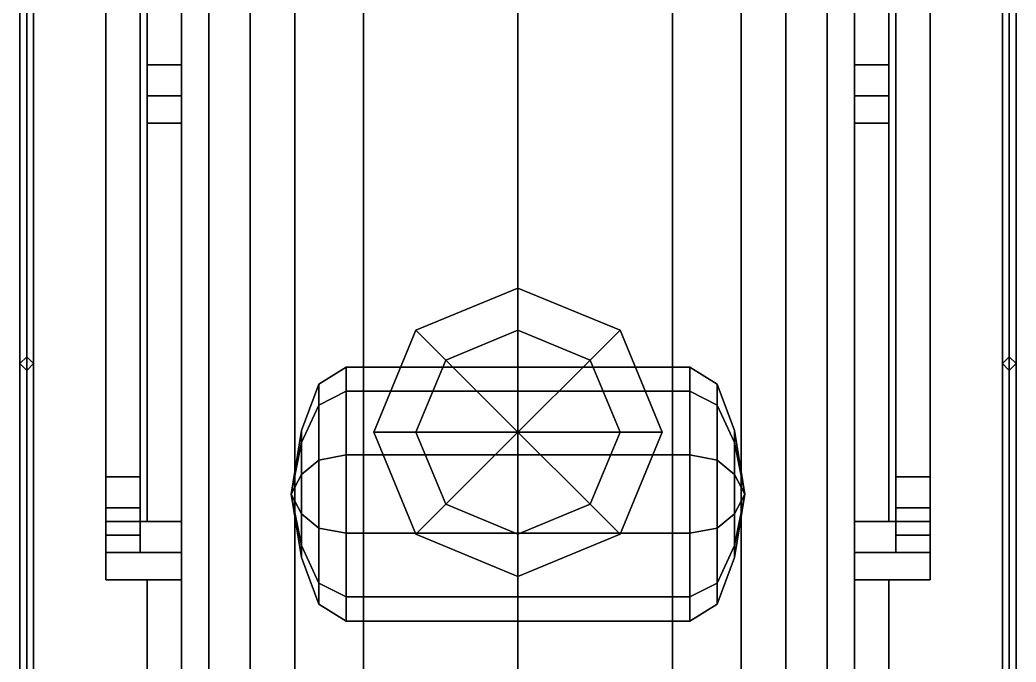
# Model space of a CAD drawing. Extents: x -1.5 to 1.5, y -6.1 to 5.9.
# Drawn here: x -1.45 to 1.45, y -0.28 to 1.591 of the extents above; entities that cross this region are included whole.
import ezdxf

# ---------------------------------------------------------------- set-up
doc = ezdxf.new("R2010")
doc.units = 0
doc.layers.get('0').update_dxf_attribs({"linetype": 'CONTINUOUS'})
doc.layers.add('BARS', color=3, linetype='CONTINUOUS')

msp = doc.modelspace()

# ---------------------------------------------------------------- linework, layer by layer
for points in [[(-1.45, 5.07, 1.98), (-1.45, -3.29, 1.98), (-1.45, -3.29, 2.07), (-1.45, 5.07, 2.07)], [(1.45, 5.07, 1.98), (1.45, -3.29, 1.98), (-1.45, -3.29, 1.98), (-1.45, 5.07, 1.98)], [(-1.45, 5.07, 2.07), (-1.45, -3.29, 2.07), (1.45, -3.29, 2.07), (1.45, 5.07, 2.07)], [(1.45, -3.29, 2.07), (1.45, -3.29, 1.98), (1.45, 5.07, 1.98), (1.45, 5.07, 2.07)], [(-0.7794, 4.7, 3.44), (-0.9, 4.7, 2.99), (-0.9, -1.52, 2.99), (-0.7794, -1.52, 3.44)], [(-0.9, 4.7, 2.99), (-0.7794, 4.7, 2.54), (-0.7794, -1.52, 2.54), (-0.9, -1.52, 2.99)], [(-0.45, 4.7, 3.7694), (-0.7794, 4.7, 3.44), (-0.7794, -1.52, 3.44), (-0.45, -1.52, 3.7694)], [(-0.7794, 4.7, 2.54), (-0.45, 4.7, 2.2106), (-0.45, -1.52, 2.2106), (-0.7794, -1.52, 2.54)], [(0, 4.7, 3.89), (-0.45, 4.7, 3.7694), (-0.45, -1.52, 3.7694), (0, -1.52, 3.89)], [(-0.45, 4.7, 2.2106), (0, 4.7, 2.09), (0, -1.52, 2.09), (-0.45, -1.52, 2.2106)], [(0.45, 4.7, 3.7694), (0, 4.7, 3.89), (0, -1.52, 3.89), (0.45, -1.52, 3.7694)], [(0, 4.7, 2.09), (0.45, 4.7, 2.2106), (0.45, -1.52, 2.2106), (0, -1.52, 2.09)], [(0.7794, 4.7, 3.44), (0.45, 4.7, 3.7694), (0.45, -1.52, 3.7694), (0.7794, -1.52, 3.44)], [(0.45, 4.7, 2.2106), (0.7794, 4.7, 2.54), (0.7794, -1.52, 2.54), (0.45, -1.52, 2.2106)], [(0.9, 4.7, 2.99), (0.7794, 4.7, 3.44), (0.7794, -1.52, 3.44), (0.9, -1.52, 2.99)], [(0.7794, 4.7, 2.54), (0.9, 4.7, 2.99), (0.9, -1.52, 2.99), (0.7794, -1.52, 2.54)], [(-1.43, 4.59, 2.91), (-1.45, 4.57, 2.89), (-1.45, -3.29, 2.89), (-1.43, -3.29, 2.91)], [(-1.41, 4.57, 2.89), (-1.43, 4.59, 2.91), (-1.43, -3.29, 2.91), (-1.41, -3.29, 2.89)], [(1.43, 4.59, 2.46), (1.41, 4.57, 2.44), (1.41, -3.29, 2.44), (1.43, -3.29, 2.46)], [(1.43, 4.59, 2.91), (1.41, 4.57, 2.89), (1.41, -3.29, 2.89), (1.43, -3.29, 2.91)], [(1.45, 4.57, 2.44), (1.43, 4.59, 2.46), (1.43, -3.29, 2.46), (1.45, -3.29, 2.44)], [(1.45, 4.57, 2.89), (1.43, 4.59, 2.91), (1.43, -3.29, 2.91), (1.45, -3.29, 2.89)], [(-1.45, 4.57, 2.89), (-1.43, 4.55, 2.87), (-1.43, -3.29, 2.87), (-1.45, -3.29, 2.89)], [(-1.43, 4.55, 2.87), (-1.41, 4.57, 2.89), (-1.41, -3.29, 2.89), (-1.43, -3.29, 2.87)], [(1.41, 4.57, 2.44), (1.43, 4.55, 2.42), (1.43, -3.29, 2.42), (1.41, -3.29, 2.44)], [(1.41, 4.57, 2.89), (1.43, 4.55, 2.87), (1.43, -3.29, 2.87), (1.41, -3.29, 2.89)], [(1.43, 4.55, 2.42), (1.45, 4.57, 2.44), (1.45, -3.29, 2.44), (1.43, -3.29, 2.42)], [(1.43, 4.55, 2.87), (1.45, 4.57, 2.89), (1.45, -3.29, 2.89), (1.43, -3.29, 2.87)], [(-0.65, 3.65, 0.52), (-0.65, -3.82, 0.52), (-0.65, -4.09, 1.35), (-0.65, 3.65, 1.35)], [(-0.45, 3.65, 0.52), (-0.45, -3.82, 0.52), (-0.65, -3.82, 0.52), (-0.65, 3.65, 0.52)], [(-0.65, 3.65, 1.35), (-0.65, -4.09, 1.35), (-0.45, -4.09, 1.35), (-0.45, 3.65, 1.35)], [(-0.45, -4.09, 1.35), (-0.45, -3.82, 0.52), (-0.45, 3.65, 0.52), (-0.45, 3.65, 1.35)], [(0.45, 3.65, 0.52), (0.45, -3.82, 0.52), (0.45, -4.09, 1.35), (0.45, 3.65, 1.35)], [(0.45, 3.65, 1.35), (0.45, -4.09, 1.35), (0.65, -4.09, 1.35), (0.65, 3.65, 1.35)], [(0.65, 3.65, 0.52), (0.65, -3.82, 0.52), (0.45, -3.82, 0.52), (0.45, 3.65, 0.52)], [(0.65, -4.09, 1.35), (0.65, -3.82, 0.52), (0.65, 3.65, 0.52), (0.65, 3.65, 1.35)], [(0, 0.687, 4.42), (0, 0.81, 4.27), (-0.297, 0.687, 4.27), (-0.21, 0.6, 4.42)], [(0, 0.81, 3.89), (-0.297, 0.687, 3.81), (-0.297, 0.687, 4.27), (0, 0.81, 4.27)], [(0.21, 0.6, 4.42), (0.297, 0.687, 4.27), (0, 0.81, 4.27), (0, 0.687, 4.42)], [(0.297, 0.687, 3.81), (0, 0.81, 3.89), (0, 0.81, 4.27), (0.297, 0.687, 4.27)], [(-0.21, 0.6, 4.42), (-0.297, 0.687, 4.27), (-0.42, 0.39, 4.27), (-0.297, 0.39, 4.42)], [(-0.297, 0.687, 3.81), (-0.42, 0.39, 3.77), (-0.42, 0.39, 4.27), (-0.297, 0.687, 4.27)], [(0, 0.39, 4.46), (0, 0.687, 4.42), (-0.21, 0.6, 4.42), (0, 0.39, 4.46)], [(0, 0.39, 4.46), (0.21, 0.6, 4.42), (0, 0.687, 4.42), (0, 0.39, 4.46)], [(0.297, 0.39, 4.42), (0.42, 0.39, 4.27), (0.297, 0.687, 4.27), (0.21, 0.6, 4.42)], [(0.42, 0.39, 3.77), (0.297, 0.687, 3.81), (0.297, 0.687, 4.27), (0.42, 0.39, 4.27)], [(-1.43, 0.61, 2.07), (-1.45, 0.59, 2.07), (-1.45, 0.59, 2.89), (-1.43, 0.61, 2.87)], [(-1.41, 0.59, 2.07), (-1.43, 0.61, 2.07), (-1.43, 0.61, 2.87), (-1.41, 0.59, 2.89)], [(1.43, 0.61, 2.07), (1.41, 0.59, 2.07), (1.41, 0.59, 2.89), (1.43, 0.61, 2.87)], [(1.45, 0.59, 2.07), (1.43, 0.61, 2.07), (1.43, 0.61, 2.87), (1.45, 0.59, 2.89)], [(-1.45, 0.59, 2.07), (-1.43, 0.57, 2.07), (-1.43, 0.57, 2.87), (-1.45, 0.59, 2.89)], [(-1.43, 0.57, 2.07), (-1.41, 0.59, 2.07), (-1.41, 0.59, 2.89), (-1.43, 0.57, 2.87)], [(-0.58, 0.5304, 1.61), (-0.5, 0.58, 1.61), (-0.5, 0.5093, 1.3925), (-0.58, 0.4692, 1.4217)], [(-0.58, 0.4692, 1.7983), (-0.5, 0.5093, 1.8275), (-0.5, 0.58, 1.61), (-0.58, 0.5304, 1.61)], [(0.5, 0.5093, 1.8275), (0.5, 0.58, 1.61), (-0.5, 0.58, 1.61), (-0.5, 0.5093, 1.8275)], [(0.5, 0.58, 1.61), (0.5, 0.5093, 1.3925), (-0.5, 0.5093, 1.3925), (-0.5, 0.58, 1.61)], [(0, 0.39, 4.46), (-0.21, 0.6, 4.42), (-0.297, 0.39, 4.42), (0, 0.39, 4.46)], [(0, 0.39, 4.46), (0.297, 0.39, 4.42), (0.21, 0.6, 4.42), (0, 0.39, 4.46)], [(0.58, 0.5304, 1.61), (0.5, 0.58, 1.61), (0.5, 0.5093, 1.8275), (0.58, 0.4692, 1.7983)], [(0.58, 0.4692, 1.4217), (0.5, 0.5093, 1.3925), (0.5, 0.58, 1.61), (0.58, 0.5304, 1.61)], [(1.41, 0.59, 2.07), (1.43, 0.57, 2.07), (1.43, 0.57, 2.87), (1.41, 0.59, 2.89)], [(1.43, 0.57, 2.07), (1.45, 0.59, 2.07), (1.45, 0.59, 2.89), (1.43, 0.57, 2.87)], [(-0.63, 0.395, 1.61), (-0.58, 0.5304, 1.61), (-0.58, 0.4692, 1.4217), (-0.63, 0.3597, 1.5013)], [(-0.63, 0.3597, 1.7187), (-0.58, 0.4692, 1.7983), (-0.58, 0.5304, 1.61), (-0.63, 0.395, 1.61)], [(0.63, 0.395, 1.61), (0.58, 0.5304, 1.61), (0.58, 0.4692, 1.7983), (0.63, 0.3597, 1.7187)], [(0.63, 0.3597, 1.5013), (0.58, 0.4692, 1.4217), (0.58, 0.5304, 1.61), (0.63, 0.395, 1.61)], [(-0.58, 0.4692, 1.4217), (-0.5, 0.5093, 1.3925), (-0.5, 0.3243, 1.2581), (-0.58, 0.309, 1.3053)], [(-0.58, 0.309, 1.9147), (-0.5, 0.3243, 1.9619), (-0.5, 0.5093, 1.8275), (-0.58, 0.4692, 1.7983)], [(0.5, 0.3243, 1.9619), (0.5, 0.5093, 1.8275), (-0.5, 0.5093, 1.8275), (-0.5, 0.3243, 1.9619)], [(0.5, 0.5093, 1.3925), (0.5, 0.3243, 1.2581), (-0.5, 0.3243, 1.2581), (-0.5, 0.5093, 1.3925)], [(0.58, 0.4692, 1.7983), (0.5, 0.5093, 1.8275), (0.5, 0.3243, 1.9619), (0.58, 0.309, 1.9147)], [(0.58, 0.309, 1.3053), (0.5, 0.3243, 1.2581), (0.5, 0.5093, 1.3925), (0.58, 0.4692, 1.4217)], [(-0.63, 0.3597, 1.5013), (-0.58, 0.4692, 1.4217), (-0.58, 0.309, 1.3053), (-0.63, 0.2672, 1.4341)], [(-0.63, 0.2672, 1.7859), (-0.58, 0.309, 1.9147), (-0.58, 0.4692, 1.7983), (-0.63, 0.3597, 1.7187)], [(0.63, 0.3597, 1.7187), (0.58, 0.4692, 1.7983), (0.58, 0.309, 1.9147), (0.63, 0.2672, 1.7859)], [(0.63, 0.2672, 1.4341), (0.58, 0.309, 1.3053), (0.58, 0.4692, 1.4217), (0.63, 0.3597, 1.5013)], [(-0.66, 0.21, 1.61), (-0.63, 0.395, 1.61), (-0.63, 0.3597, 1.5013), (-0.66, 0.21, 1.61)], [(-0.66, 0.21, 1.61), (-0.63, 0.3597, 1.7187), (-0.63, 0.395, 1.61), (-0.66, 0.21, 1.61)], [(-0.297, 0.39, 4.42), (-0.42, 0.39, 4.27), (-0.297, 0.093, 4.27), (-0.21, 0.18, 4.42)], [(-0.42, 0.39, 3.77), (-0.297, 0.093, 3.81), (-0.297, 0.093, 4.27), (-0.42, 0.39, 4.27)], [(0, 0.39, 4.46), (-0.297, 0.39, 4.42), (-0.21, 0.18, 4.42), (0, 0.39, 4.46)], [(0, 0.39, 4.46), (-0.21, 0.18, 4.42), (0, 0.093, 4.42), (0, 0.39, 4.46)], [(0, 0.39, 4.46), (0, 0.093, 4.42), (0.21, 0.18, 4.42), (0, 0.39, 4.46)], [(0, 0.39, 4.46), (0.21, 0.18, 4.42), (0.297, 0.39, 4.42), (0, 0.39, 4.46)], [(0.21, 0.18, 4.42), (0.297, 0.093, 4.27), (0.42, 0.39, 4.27), (0.297, 0.39, 4.42)], [(0.297, 0.093, 3.81), (0.42, 0.39, 3.77), (0.42, 0.39, 4.27), (0.297, 0.093, 4.27)], [(0.66, 0.21, 1.61), (0.63, 0.395, 1.61), (0.63, 0.3597, 1.7187), (0.66, 0.21, 1.61)], [(0.66, 0.21, 1.61), (0.63, 0.3597, 1.5013), (0.63, 0.395, 1.61), (0.66, 0.21, 1.61)], [(-0.66, 0.21, 1.61), (-0.63, 0.3597, 1.5013), (-0.63, 0.2672, 1.4341), (-0.66, 0.21, 1.61)], [(-0.66, 0.21, 1.61), (-0.63, 0.2672, 1.7859), (-0.63, 0.3597, 1.7187), (-0.66, 0.21, 1.61)], [(0.66, 0.21, 1.61), (0.63, 0.3597, 1.7187), (0.63, 0.2672, 1.7859), (0.66, 0.21, 1.61)], [(0.66, 0.21, 1.61), (0.63, 0.2672, 1.4341), (0.63, 0.3597, 1.5013), (0.66, 0.21, 1.61)], [(-0.58, 0.309, 1.3053), (-0.5, 0.3243, 1.2581), (-0.5, 0.0957, 1.2581), (-0.58, 0.111, 1.3053)], [(-0.58, 0.111, 1.9147), (-0.5, 0.0957, 1.9619), (-0.5, 0.3243, 1.9619), (-0.58, 0.309, 1.9147)], [(0.5, 0.0957, 1.9619), (0.5, 0.3243, 1.9619), (-0.5, 0.3243, 1.9619), (-0.5, 0.0957, 1.9619)], [(0.5, 0.3243, 1.2581), (0.5, 0.0957, 1.2581), (-0.5, 0.0957, 1.2581), (-0.5, 0.3243, 1.2581)], [(0.58, 0.309, 1.9147), (0.5, 0.3243, 1.9619), (0.5, 0.0957, 1.9619), (0.58, 0.111, 1.9147)], [(0.58, 0.111, 1.3053), (0.5, 0.0957, 1.2581), (0.5, 0.3243, 1.2581), (0.58, 0.309, 1.3053)], [(-0.63, 0.2672, 1.4341), (-0.58, 0.309, 1.3053), (-0.58, 0.111, 1.3053), (-0.63, 0.1528, 1.4341)], [(-0.63, 0.1528, 1.7859), (-0.58, 0.111, 1.9147), (-0.58, 0.309, 1.9147), (-0.63, 0.2672, 1.7859)], [(0.63, 0.2672, 1.7859), (0.58, 0.309, 1.9147), (0.58, 0.111, 1.9147), (0.63, 0.1528, 1.7859)], [(0.63, 0.1528, 1.4341), (0.58, 0.111, 1.3053), (0.58, 0.309, 1.3053), (0.63, 0.2672, 1.4341)], [(-0.66, 0.21, 1.61), (-0.63, 0.2672, 1.4341), (-0.63, 0.1528, 1.4341), (-0.66, 0.21, 1.61)], [(-0.66, 0.21, 1.61), (-0.63, 0.1528, 1.7859), (-0.63, 0.2672, 1.7859), (-0.66, 0.21, 1.61)], [(0.66, 0.21, 1.61), (0.63, 0.2672, 1.7859), (0.63, 0.1528, 1.7859), (0.66, 0.21, 1.61)], [(0.66, 0.21, 1.61), (0.63, 0.1528, 1.4341), (0.63, 0.2672, 1.4341), (0.66, 0.21, 1.61)], [(-0.66, 0.21, 1.61), (-0.63, 0.1528, 1.4341), (-0.63, 0.0603, 1.5013), (-0.66, 0.21, 1.61)], [(-0.66, 0.21, 1.61), (-0.63, 0.0603, 1.5013), (-0.63, 0.025, 1.61), (-0.66, 0.21, 1.61)], [(-0.66, 0.21, 1.61), (-0.63, 0.025, 1.61), (-0.63, 0.0603, 1.7187), (-0.66, 0.21, 1.61)], [(-0.66, 0.21, 1.61), (-0.63, 0.0603, 1.7187), (-0.63, 0.1528, 1.7859), (-0.66, 0.21, 1.61)], [(0.66, 0.21, 1.61), (0.63, 0.1528, 1.7859), (0.63, 0.0603, 1.7187), (0.66, 0.21, 1.61)], [(0.66, 0.21, 1.61), (0.63, 0.0603, 1.7187), (0.63, 0.025, 1.61), (0.66, 0.21, 1.61)], [(0.66, 0.21, 1.61), (0.63, 0.025, 1.61), (0.63, 0.0603, 1.5013), (0.66, 0.21, 1.61)], [(0.66, 0.21, 1.61), (0.63, 0.0603, 1.5013), (0.63, 0.1528, 1.4341), (0.66, 0.21, 1.61)], [(-0.21, 0.18, 4.42), (-0.297, 0.093, 4.27), (0, -0.03, 4.27), (0, 0.093, 4.42)], [(0, 0.093, 4.42), (0, -0.03, 4.27), (0.297, 0.093, 4.27), (0.21, 0.18, 4.42)], [(-0.63, 0.1528, 1.4341), (-0.58, 0.111, 1.3053), (-0.58, -0.0492, 1.4217), (-0.63, 0.0603, 1.5013)], [(-0.63, 0.0603, 1.7187), (-0.58, -0.0492, 1.7983), (-0.58, 0.111, 1.9147), (-0.63, 0.1528, 1.7859)], [(0.63, 0.1528, 1.7859), (0.58, 0.111, 1.9147), (0.58, -0.0492, 1.7983), (0.63, 0.0603, 1.7187)], [(0.63, 0.0603, 1.5013), (0.58, -0.0492, 1.4217), (0.58, 0.111, 1.3053), (0.63, 0.1528, 1.4341)], [(-0.58, 0.111, 1.3053), (-0.5, 0.0957, 1.2581), (-0.5, -0.0893, 1.3925), (-0.58, -0.0492, 1.4217)], [(-0.58, -0.0492, 1.7983), (-0.5, -0.0893, 1.8275), (-0.5, 0.0957, 1.9619), (-0.58, 0.111, 1.9147)], [(0.5, -0.0893, 1.8275), (0.5, 0.0957, 1.9619), (-0.5, 0.0957, 1.9619), (-0.5, -0.0893, 1.8275)], [(0.5, 0.0957, 1.2581), (0.5, -0.0893, 1.3925), (-0.5, -0.0893, 1.3925), (-0.5, 0.0957, 1.2581)], [(-0.297, 0.093, 3.81), (0, -0.03, 3.89), (0, -0.03, 4.27), (-0.297, 0.093, 4.27)], [(0, -0.03, 3.89), (0.297, 0.093, 3.81), (0.297, 0.093, 4.27), (0, -0.03, 4.27)], [(0.58, 0.111, 1.9147), (0.5, 0.0957, 1.9619), (0.5, -0.0893, 1.8275), (0.58, -0.0492, 1.7983)], [(0.58, -0.0492, 1.4217), (0.5, -0.0893, 1.3925), (0.5, 0.0957, 1.2581), (0.58, 0.111, 1.3053)], [(-0.63, 0.0603, 1.5013), (-0.58, -0.0492, 1.4217), (-0.58, -0.1104, 1.61), (-0.63, 0.025, 1.61)], [(-0.63, 0.025, 1.61), (-0.58, -0.1104, 1.61), (-0.58, -0.0492, 1.7983), (-0.63, 0.0603, 1.7187)], [(0.63, 0.0603, 1.7187), (0.58, -0.0492, 1.7983), (0.58, -0.1104, 1.61), (0.63, 0.025, 1.61)], [(0.63, 0.025, 1.61), (0.58, -0.1104, 1.61), (0.58, -0.0492, 1.4217), (0.63, 0.0603, 1.5013)], [(-0.58, -0.0492, 1.4217), (-0.5, -0.0893, 1.3925), (-0.5, -0.16, 1.61), (-0.58, -0.1104, 1.61)], [(-0.58, -0.1104, 1.61), (-0.5, -0.16, 1.61), (-0.5, -0.0893, 1.8275), (-0.58, -0.0492, 1.7983)], [(0.58, -0.0492, 1.7983), (0.5, -0.0893, 1.8275), (0.5, -0.16, 1.61), (0.58, -0.1104, 1.61)], [(0.58, -0.1104, 1.61), (0.5, -0.16, 1.61), (0.5, -0.0893, 1.3925), (0.58, -0.0492, 1.4217)], [(0.5, -0.16, 1.61), (0.5, -0.0893, 1.8275), (-0.5, -0.0893, 1.8275), (-0.5, -0.16, 1.61)], [(0.5, -0.0893, 1.3925), (0.5, -0.16, 1.61), (-0.5, -0.16, 1.61), (-0.5, -0.0893, 1.3925)]]:
    msp.add_3dface(points)
at = {"layer": 'BARS'}
for points in [[(-1.08, 2.72, 0.2), (-1.08, 1.46, 0.2), (-1.08, 1.46, 0.31), (-1.08, 2.72, 0.31)], [(-0.98, 2.72, 0.2), (-0.98, 1.46, 0.2), (-1.08, 1.46, 0.2), (-1.08, 2.72, 0.2)], [(-1.08, 2.72, 0.31), (-1.08, 1.46, 0.31), (-0.98, 1.46, 0.31), (-0.98, 2.72, 0.31)], [(-0.98, 1.46, 0.31), (-0.98, 1.46, 0.2), (-0.98, 2.72, 0.2), (-0.98, 2.72, 0.31)], [(0.98, 2.72, 0.2), (0.98, 1.46, 0.2), (0.98, 1.46, 0.31), (0.98, 2.72, 0.31)], [(1.08, 2.72, 0.2), (1.08, 1.46, 0.2), (0.98, 1.46, 0.2), (0.98, 2.72, 0.2)], [(0.98, 2.72, 0.31), (0.98, 1.46, 0.31), (1.08, 1.46, 0.31), (1.08, 2.72, 0.31)], [(1.08, 1.46, 0.31), (1.08, 1.46, 0.2), (1.08, 2.72, 0.2), (1.08, 2.72, 0.31)], [(-1.2, 2.64, 0.69), (-1.2, 0.13, 0.2), (-1.2, 0.13, 0.31), (-1.2, 2.6, 0.8)], [(-1.1, 2.64, 0.69), (-1.1, 0.13, 0.2), (-1.2, 0.13, 0.2), (-1.2, 2.64, 0.69)], [(-1.1, 0.13, 0.31), (-1.1, 0.13, 0.2), (-1.1, 2.64, 0.69), (-1.1, 2.6, 0.8)], [(1.1, 2.64, 0.69), (1.1, 0.13, 0.2), (1.1, 0.13, 0.31), (1.1, 2.6, 0.8)], [(1.2, 2.64, 0.69), (1.2, 0.13, 0.2), (1.1, 0.13, 0.2), (1.1, 2.64, 0.69)], [(1.2, 0.13, 0.31), (1.2, 0.13, 0.2), (1.2, 2.64, 0.69), (1.2, 2.6, 0.8)], [(-1.2, 2.6, 0.8), (-1.2, 0.13, 0.31), (-1.1, 0.13, 0.31), (-1.1, 2.6, 0.8)], [(1.1, 2.6, 0.8), (1.1, 0.13, 0.31), (1.2, 0.13, 0.31), (1.2, 2.6, 0.8)], [(-1.1, 1.96, 0.96), (-1.1, 0.26, 0.6), (-1.2, 0.26, 0.6), (-1.2, 1.96, 0.96)], [(-1.2, 1.96, 0.96), (-1.2, 0.26, 0.6), (-1.2, 0.26, 0.71), (-1.2, 1.96, 1.04)], [(-1.2, 1.96, 1.04), (-1.2, 0.26, 0.71), (-1.1, 0.26, 0.71), (-1.1, 1.96, 1.04)], [(-1.1, 0.26, 0.71), (-1.1, 0.26, 0.6), (-1.1, 1.96, 0.96), (-1.1, 1.96, 1.04)], [(1.1, 1.96, 0.96), (1.1, 0.26, 0.6), (1.1, 0.26, 0.71), (1.1, 1.96, 1.04)], [(1.1, 1.96, 1.04), (1.1, 0.26, 0.71), (1.2, 0.26, 0.71), (1.2, 1.96, 1.04)], [(1.2, 1.96, 0.96), (1.2, 0.26, 0.6), (1.1, 0.26, 0.6), (1.1, 1.96, 0.96)], [(1.2, 0.26, 0.71), (1.2, 0.26, 0.6), (1.2, 1.96, 0.96), (1.2, 1.96, 1.04)], [(-1.08, 1.46, 0.2), (-1.08, 1.37, 0.17), (-1.08, 1.37, 0.34), (-1.08, 1.46, 0.31)], [(-0.98, 1.46, 0.2), (-0.98, 1.37, 0.17), (-1.08, 1.37, 0.17), (-1.08, 1.46, 0.2)], [(-1.08, 1.46, 0.31), (-1.08, 1.37, 0.34), (-0.98, 1.37, 0.34), (-0.98, 1.46, 0.31)], [(-0.98, 1.37, 0.34), (-0.98, 1.37, 0.17), (-0.98, 1.46, 0.2), (-0.98, 1.46, 0.31)], [(0.98, 1.46, 0.2), (0.98, 1.37, 0.17), (0.98, 1.37, 0.34), (0.98, 1.46, 0.31)], [(1.08, 1.46, 0.2), (1.08, 1.37, 0.17), (0.98, 1.37, 0.17), (0.98, 1.46, 0.2)], [(0.98, 1.46, 0.31), (0.98, 1.37, 0.34), (1.08, 1.37, 0.34), (1.08, 1.46, 0.31)], [(1.08, 1.37, 0.34), (1.08, 1.37, 0.17), (1.08, 1.46, 0.2), (1.08, 1.46, 0.31)], [(-1.08, 1.29, 0.31), (-1.08, 1.37, 0.34), (-1.08, 1.37, 0.17), (-1.08, 1.29, 0.2)], [(-1.08, 1.29, 0.2), (-1.08, 1.37, 0.17), (-0.98, 1.37, 0.17), (-0.98, 1.29, 0.2)], [(-0.98, 1.29, 0.31), (-0.98, 1.37, 0.34), (-1.08, 1.37, 0.34), (-1.08, 1.29, 0.31)], [(-0.98, 1.37, 0.17), (-0.98, 1.37, 0.34), (-0.98, 1.29, 0.31), (-0.98, 1.29, 0.2)], [(0.98, 1.29, 0.31), (0.98, 1.37, 0.34), (0.98, 1.37, 0.17), (0.98, 1.29, 0.2)], [(1.08, 1.29, 0.31), (1.08, 1.37, 0.34), (0.98, 1.37, 0.34), (0.98, 1.29, 0.31)], [(0.98, 1.29, 0.2), (0.98, 1.37, 0.17), (1.08, 1.37, 0.17), (1.08, 1.29, 0.2)], [(1.08, 1.37, 0.17), (1.08, 1.37, 0.34), (1.08, 1.29, 0.31), (1.08, 1.29, 0.2)], [(-1.08, 1.29, 0.2), (-1.08, 0.13, 0.2), (-1.08, 0.13, 0.31), (-1.08, 1.29, 0.31)], [(-0.98, 1.29, 0.2), (-0.98, 0.13, 0.2), (-1.08, 0.13, 0.2), (-1.08, 1.29, 0.2)], [(-1.08, 1.29, 0.31), (-1.08, 0.13, 0.31), (-0.98, 0.13, 0.31), (-0.98, 1.29, 0.31)], [(-0.98, 0.13, 0.31), (-0.98, 0.13, 0.2), (-0.98, 1.29, 0.2), (-0.98, 1.29, 0.31)], [(0.98, 1.29, 0.2), (0.98, 0.13, 0.2), (0.98, 0.13, 0.31), (0.98, 1.29, 0.31)], [(1.08, 1.29, 0.2), (1.08, 0.13, 0.2), (0.98, 0.13, 0.2), (0.98, 1.29, 0.2)], [(0.98, 1.29, 0.31), (0.98, 0.13, 0.31), (1.08, 0.13, 0.31), (1.08, 1.29, 0.31)], [(1.08, 0.13, 0.31), (1.08, 0.13, 0.2), (1.08, 1.29, 0.2), (1.08, 1.29, 0.31)], [(-1.2, 0.26, 0.71), (-1.2, 0.17, 0.74), (-1.1, 0.17, 0.74), (-1.1, 0.26, 0.71)], [(-1.1, 0.26, 0.6), (-1.1, 0.17, 0.57), (-1.2, 0.17, 0.57), (-1.2, 0.26, 0.6)], [(-1.2, 0.26, 0.6), (-1.2, 0.17, 0.57), (-1.2, 0.17, 0.74), (-1.2, 0.26, 0.71)], [(-1.1, 0.17, 0.74), (-1.1, 0.17, 0.57), (-1.1, 0.26, 0.6), (-1.1, 0.26, 0.71)], [(1.1, 0.26, 0.6), (1.1, 0.17, 0.57), (1.1, 0.17, 0.74), (1.1, 0.26, 0.71)], [(1.2, 0.26, 0.6), (1.2, 0.17, 0.57), (1.1, 0.17, 0.57), (1.1, 0.26, 0.6)], [(1.1, 0.26, 0.71), (1.1, 0.17, 0.74), (1.2, 0.17, 0.74), (1.2, 0.26, 0.71)], [(1.2, 0.17, 0.74), (1.2, 0.17, 0.57), (1.2, 0.26, 0.6), (1.2, 0.26, 0.71)], [(-1.1, 0.17, 0.57), (-1.1, 0.13, 0.31), (-1.2, 0.13, 0.31), (-1.2, 0.17, 0.57)], [(-1.2, 0.17, 0.57), (-1.2, 0.13, 0.31), (-1.2, 0.04, 0.34), (-1.2, 0.09, 0.6)], [(-1.1, 0.09, 0.71), (-1.1, 0.17, 0.74), (-1.2, 0.17, 0.74), (-1.2, 0.09, 0.71)], [(-1.2, 0.09, 0.71), (-1.2, 0.17, 0.74), (-1.2, 0.17, 0.57), (-1.2, 0.09, 0.6)], [(-1.1, 0.04, 0.34), (-1.1, 0.13, 0.31), (-1.1, 0.17, 0.57), (-1.1, 0.09, 0.6)], [(-1.1, 0.17, 0.57), (-1.1, 0.17, 0.74), (-1.1, 0.09, 0.71), (-1.1, 0.09, 0.6)], [(1.1, 0.09, 0.71), (1.1, 0.17, 0.74), (1.1, 0.17, 0.57), (1.1, 0.09, 0.6)], [(1.2, 0.09, 0.71), (1.2, 0.17, 0.74), (1.1, 0.17, 0.74), (1.1, 0.09, 0.71)], [(1.1, 0.17, 0.57), (1.1, 0.13, 0.31), (1.1, 0.04, 0.34), (1.1, 0.09, 0.6)], [(1.2, 0.17, 0.57), (1.2, 0.13, 0.31), (1.1, 0.13, 0.31), (1.1, 0.17, 0.57)], [(1.2, 0.17, 0.57), (1.2, 0.17, 0.74), (1.2, 0.09, 0.71), (1.2, 0.09, 0.6)], [(1.2, 0.04, 0.34), (1.2, 0.13, 0.31), (1.2, 0.17, 0.57), (1.2, 0.09, 0.6)], [(-0.98, 0.13, 0.2), (-0.98, 0.04, 0.17), (-1.2, 0.04, 0.17), (-1.2, 0.13, 0.2)], [(-1.2, -0.04, 0.31), (-1.2, 0.04, 0.34), (-1.2, 0.13, 0.31), (-1.2, -0.04, 0.2)], [(-1.2, -0.04, 0.2), (-1.2, 0.13, 0.31), (-1.2, 0.13, 0.2), (-1.2, 0.04, 0.17)], [(-1.08, 0.13, 0.31), (-1.08, 0.13, 0.2), (-1.1, 0.13, 0.2), (-1.1, 0.13, 0.31)], [(-0.98, 0.04, 0.34), (-0.98, 0.13, 0.31), (-1.1, 0.13, 0.31), (-1.1, 0.04, 0.34)], [(-0.98, -0.04, 0.31), (-0.98, 0.13, 0.2), (-0.98, 0.13, 0.31), (-0.98, 0.04, 0.34)], [(-0.98, -0.04, 0.2), (-0.98, 0.04, 0.17), (-0.98, 0.13, 0.2), (-0.98, -0.04, 0.31)], [(0.98, 0.13, 0.2), (0.98, 0.04, 0.17), (0.98, 0.04, 0.34), (0.98, 0.13, 0.31)], [(1.2, 0.13, 0.2), (1.2, 0.04, 0.17), (0.98, 0.04, 0.17), (0.98, 0.13, 0.2)], [(1.1, 0.04, 0.34), (1.1, 0.13, 0.31), (0.98, 0.13, 0.31), (0.98, 0.04, 0.34)], [(1.1, 0.13, 0.31), (1.1, 0.13, 0.2), (1.08, 0.13, 0.2), (1.08, 0.13, 0.31)], [(1.2, 0.04, 0.34), (1.2, 0.04, 0.17), (1.2, 0.13, 0.2), (1.2, 0.13, 0.31)], [(-1.2, 0.09, 0.6), (-1.2, 0.04, 0.34), (-1.1, 0.04, 0.34), (-1.1, 0.09, 0.6)], [(-1.1, 0.09, 0.6), (-1.1, 0.09, 0.71), (-1.2, 0.09, 0.71), (-1.2, 0.09, 0.6)], [(1.2, 0.09, 0.6), (1.2, 0.09, 0.71), (1.1, 0.09, 0.71), (1.1, 0.09, 0.6)], [(1.1, 0.09, 0.6), (1.1, 0.04, 0.34), (1.2, 0.04, 0.34), (1.2, 0.09, 0.6)], [(-0.98, -0.04, 0.31), (-0.98, 0.04, 0.34), (-1.2, 0.04, 0.34), (-1.2, -0.04, 0.31)], [(-1.2, -0.04, 0.2), (-1.2, 0.04, 0.17), (-0.98, 0.04, 0.17), (-0.98, -0.04, 0.2)], [(0.98, -0.04, 0.31), (0.98, 0.04, 0.34), (0.98, 0.04, 0.17), (0.98, -0.04, 0.2)], [(0.98, -0.04, 0.2), (0.98, 0.04, 0.17), (1.2, 0.04, 0.17), (1.2, -0.04, 0.2)], [(1.2, -0.04, 0.31), (1.2, 0.04, 0.34), (0.98, 0.04, 0.34), (0.98, -0.04, 0.31)], [(1.2, 0.04, 0.17), (1.2, 0.04, 0.34), (1.2, -0.04, 0.31), (1.2, -0.04, 0.2)], [(-1.08, -0.04, 0.2), (-1.08, -0.04, 0.31), (-1.2, -0.04, 0.31), (-1.2, -0.04, 0.2)], [(-1.08, -0.04, 0.2), (-1.08, -1.3, 0.2), (-1.08, -1.3, 0.31), (-1.08, -0.04, 0.31)], [(-0.98, -0.04, 0.2), (-0.98, -1.3, 0.2), (-1.08, -1.3, 0.2), (-1.08, -0.04, 0.2)], [(-1.08, -0.04, 0.31), (-1.08, -1.3, 0.31), (-0.98, -1.3, 0.31), (-0.98, -0.04, 0.31)], [(-0.98, -1.3, 0.31), (-0.98, -1.3, 0.2), (-0.98, -0.04, 0.2), (-0.98, -0.04, 0.31)], [(0.98, -0.04, 0.2), (0.98, -1.3, 0.2), (0.98, -1.3, 0.31), (0.98, -0.04, 0.31)], [(1.08, -0.04, 0.2), (1.08, -1.3, 0.2), (0.98, -1.3, 0.2), (0.98, -0.04, 0.2)], [(0.98, -0.04, 0.31), (0.98, -1.3, 0.31), (1.08, -1.3, 0.31), (1.08, -0.04, 0.31)], [(1.08, -1.3, 0.31), (1.08, -1.3, 0.2), (1.08, -0.04, 0.2), (1.08, -0.04, 0.31)], [(1.2, -0.04, 0.2), (1.2, -0.04, 0.31), (1.08, -0.04, 0.31), (1.08, -0.04, 0.2)]]:
    msp.add_3dface(points, dxfattribs=at)

doc.saveas('drawing.dxf')
